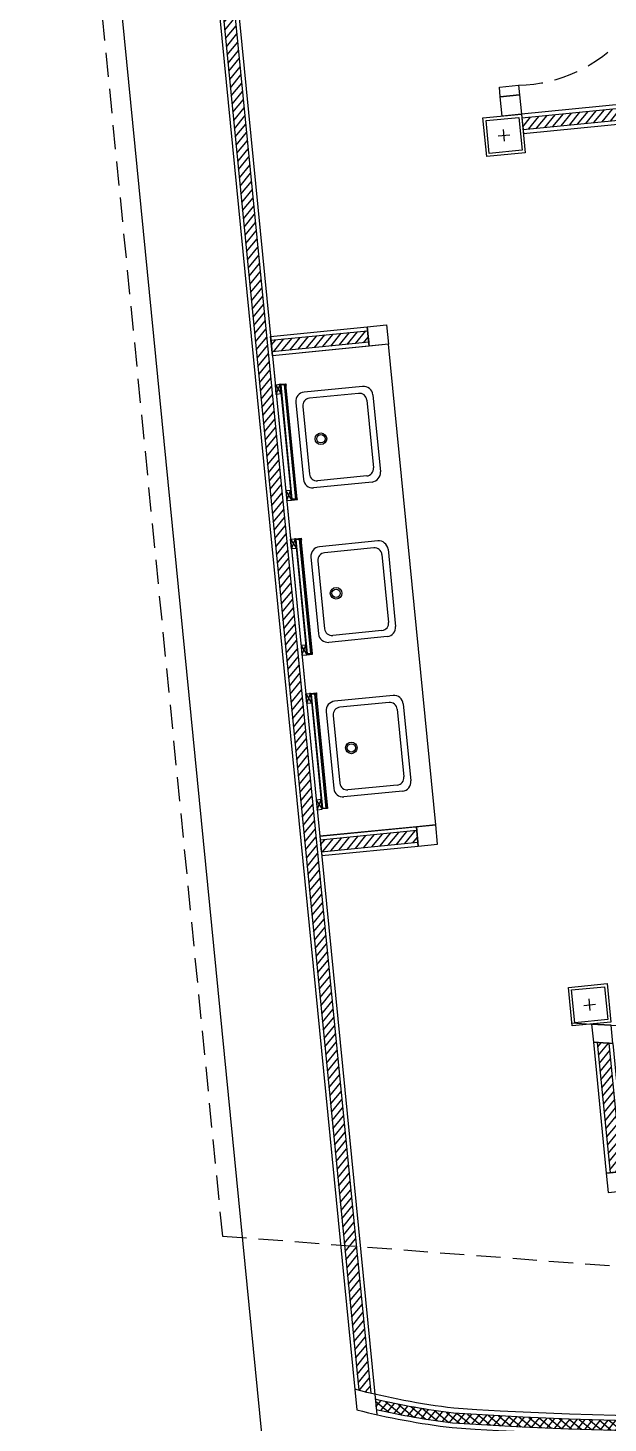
# Model space of a CAD drawing. Header units: millimetres. Extents: x -244126 to 368105, y -173968 to 259060.
# Drawn here: x -165939.47 to -165933.03, y 87847.24 to 87862.74 of the extents above; entities that cross this region are included whole.
import ezdxf
from ezdxf.xclip import XClip

# ---------------------------------------------------------------- set-up
doc = ezdxf.new("R2010")
doc.units = ezdxf.units.MM
doc.header["$MEASUREMENT"] = 0
doc.header["$XCLIPFRAME"] = 0
doc.linetypes.add('DASHED2', pattern=[0.375, 0.25, -0.125])
for name, color, linetype in [('A02-COLUMN', 4, 'Continuous'), ('A02-COLUMN HATCH', 250, 'Continuous'), ('A03-WALL', 3, 'Continuous'), ('A03-WALL HATCH', 251, 'Continuous'), ('A04-PLAN', 1, 'Continuous'), ('A04-PLAN 02', 2, 'Continuous'), ('A04-PLAN 03', 3, 'Continuous'), ('A04-PLAN 04-DOOR 01', 2, 'Continuous'), ('A08-WC 01', 2, 'Continuous'), ('COL', 5, 'Continuous'), ('WALL', 2, 'Continuous')]:
    doc.layers.add(name, color=color, linetype=linetype)
pattern_1 = [(224.9997233264712, (168.6927456778185, 19.28895038552582), (0.02121310099967409, -0.0212133058710241), [])]

# ---------------------------------------------------------------- blocks, each defined once
blk = doc.blocks.new('COL20x20')
at = {"layer": 'A02-COLUMN'}
blk.add_lwpolyline([(-0.0999999999999659, 0.1000000000000085), (-0.0999999999999659, -0.1000000000000085), (0.1000000000000227, -0.1000000000000085), (0.1000000000000227, 0.1000000000000085)], close=True, dxfattribs=at)
at = {"layer": 'A02-COLUMN HATCH'}
for p, q in [((0.0300000000000864, 0), (-0.0300000000000864, 0)), ((0, -0.0300000000000651), (0, 0.0300000000000154))]:
    blk.add_line(p, q, dxfattribs=at)
blk.add_lwpolyline([(-0.0849999999999796, 0.0850000000000087), (-0.0849999999999796, -0.0850000000000084), (0.0850000000000364, -0.0850000000000084), (0.0850000000000364, 0.0850000000000087)], close=True, dxfattribs=at)
blk = doc.blocks.new('A$C125C0691-flat-4-flat-7')
at = {"color": 0}
for p, q in [((0.4299463159472507, 0.6197592957817637), (0.7327090118328434, 0.6197593027048409)), ((0.4539751021042289, 0.5861189967883456), (0.7086802272143271, 0.5861190026125218)), ((0.3818887553915373, 0.1728238864707867), (0.3818887462706573, 0.5717017239073225)), ((0.4155290543849328, 0.1968526726277418), (0.4155290463629542, 0.5476729392888284)), ((0.7471262927358224, 0.19685268021016), (0.7471262847138433, 0.5476729468712467)), ((0.7807665928281189, 0.1728238955916659), (0.7807665837072388, 0.5717017330282026)), ((0.4539751118844495, 0.1584066168864675), (0.7086802369945477, 0.1584066227106433)), ((0.4299463272659332, 0.1247663167941475), (0.7327090231515259, 0.1247663237172247))]:
    blk.add_line(p, q, dxfattribs=at)
for radius in [0.02979569388080546, 0.02162590684897171]:
    blk.add_circle((0.6702341754840644, 0.3722628117824165), radius, dxfattribs=at)
for centre, radius, start, end in [((0.4299463170461517, 0.571701725006224), 0.04805757077549268, 90.00000131014531, 180.0000013101453), ((0.4539751029833496, 0.5476729401679497), 0.03844605662039415, 90.00000131014531, 180.0000013101453), ((0.7086802280934479, 0.5476729459921259), 0.03844605662039415, 1.310145330829805e-06, 90.00000131014531), ((0.7327090129317448, 0.5717017319293012), 0.04805757077549268, 1.310145330829805e-06, 90.00000131014531), ((0.4299463261670318, 0.1728238875696873), 0.04805757077549268, 180.0000013101453, 270.0000013101453), ((0.4539751110053287, 0.1968526735068625), 0.03844605662039415, 180.0000013101453, 270.0000013101453), ((0.7086802361154265, 0.1968526793310392), 0.03844605662039415, 270.0000013101453, 1.310145330829805e-06), ((0.7327090220526244, 0.1728238944927654), 0.04805757077549268, 270.0000013101453, 1.310145330829805e-06)]:
    blk.add_arc(centre, radius, start, end, dxfattribs=at)
blk = doc.blocks.new('A$C125C0691-flat-5-flat-7')
at = {"color": 0}
for p, q in [((0.4299463159472507, 0.6197592957817633), (0.7327090118328434, 0.6197593027048409)), ((0.4539751021042289, 0.5861189967883456), (0.7086802272143271, 0.5861190026125218)), ((0.3818887553915373, 0.1728238864707863), (0.3818887462706573, 0.5717017239073225)), ((0.4155290543849328, 0.1968526726277418), (0.4155290463629542, 0.5476729392888284)), ((0.7471262927358224, 0.19685268021016), (0.7471262847138433, 0.5476729468712467)), ((0.7807665928281189, 0.1728238955916663), (0.7807665837072388, 0.5717017330282026)), ((0.4539751118844495, 0.1584066168864671), (0.7086802369945477, 0.1584066227106438)), ((0.4299463272659332, 0.1247663167941475), (0.7327090231515259, 0.1247663237172252))]:
    blk.add_line(p, q, dxfattribs=at)
for radius in [0.02979569388080546, 0.02162590684897171]:
    blk.add_circle((0.6702341754840644, 0.372262811782416), radius, dxfattribs=at)
for centre, radius, start, end in [((0.4299463170461517, 0.5717017250062235), 0.04805757077549268, 90.00000131014531, 180.0000013101453), ((0.4539751029833496, 0.5476729401679497), 0.03844605662039415, 90.00000131014531, 180.0000013101453), ((0.7086802280934479, 0.5476729459921259), 0.03844605662039415, 1.310145305385368e-06, 90.00000131014531), ((0.7327090129317448, 0.5717017319293012), 0.04805757077549268, 1.310145305385368e-06, 90.00000131014531), ((0.4299463261670318, 0.1728238875696877), 0.04805757077549268, 180.0000013101453, 270.0000013101453), ((0.4539751110053287, 0.1968526735068625), 0.03844605662039415, 180.0000013101453, 270.0000013101453), ((0.7086802361154265, 0.1968526793310392), 0.03844605662039415, 270.0000013101453, 1.310145305385368e-06), ((0.7327090220526244, 0.1728238944927649), 0.04805757077549268, 270.0000013101453, 1.310145305385368e-06)]:
    blk.add_arc(centre, radius, start, end, dxfattribs=at)
blk = doc.blocks.new('A$C125C0691-flat-6-flat-13')
at = {"color": 0}
for p, q in [((0.4299463159472507, 0.6197592957817637), (0.7327090118328434, 0.6197593027048409)), ((0.4539751021042289, 0.5861189967883456), (0.7086802272143271, 0.5861190026125218)), ((0.3818887553915373, 0.1728238864707863), (0.3818887462706573, 0.5717017239073225)), ((0.4155290543849328, 0.1968526726277418), (0.4155290463629542, 0.5476729392888284)), ((0.747126292735822, 0.19685268021016), (0.7471262847138433, 0.5476729468712467)), ((0.7807665928281189, 0.1728238955916663), (0.7807665837072388, 0.5717017330282026)), ((0.4539751118844495, 0.1584066168864671), (0.7086802369945477, 0.1584066227106438)), ((0.4299463272659332, 0.1247663167941475), (0.7327090231515259, 0.1247663237172252))]:
    blk.add_line(p, q, dxfattribs=at)
for radius in [0.02979569388080546, 0.02162590684897171]:
    blk.add_circle((0.6702341754840644, 0.372262811782416), radius, dxfattribs=at)
for centre, radius, start, end in [((0.4299463170461517, 0.571701725006224), 0.04805757077549268, 90.00000131014531, 180.0000013101453), ((0.4539751029833496, 0.5476729401679497), 0.03844605662039415, 90.00000131014531, 180.0000013101453), ((0.7086802280934479, 0.5476729459921259), 0.03844605662039415, 1.310145305385368e-06, 90.00000131014531), ((0.7327090129317444, 0.5717017319293012), 0.04805757077549268, 1.310145305385368e-06, 90.00000131014531), ((0.4299463261670318, 0.1728238875696877), 0.04805757077549268, 180.0000013101453, 270.0000013101453), ((0.4539751110053287, 0.1968526735068625), 0.03844605662039415, 180.0000013101453, 270.0000013101453), ((0.7086802361154265, 0.1968526793310392), 0.03844605662039415, 270.0000013101453, 1.310145305385368e-06), ((0.7327090220526244, 0.1728238944927649), 0.04805757077549268, 270.0000013101453, 1.310145305385368e-06)]:
    blk.add_arc(centre, radius, start, end, dxfattribs=at)
blk = doc.blocks.new('box 15x25-flat-1-flat-11')
blk.add_lwpolyline([(0.02500000000509317, 5.716587203608015e-10), (0.02499999886177573, 0.05000000058184506), (-1.143317440721603e-09, 0.05000000001018634), (0, 0), (0.02500000000509317, 5.716587203608015e-10)])
at = {"color": 1}
for points in [[(0, 0), (0.02499999886177573, 0.05000000058184506)], [(-1.143317440721603e-09, 0.05000000001018634), (0.02500000000509317, 5.716587203608015e-10)]]:
    blk.add_lwpolyline(points, dxfattribs=at)
blk = doc.blocks.new('box 15x25-flat-2-flat-11')
blk.add_lwpolyline([(0.02500000000509317, 5.716587203608015e-10), (0.02500000114841061, -0.0499999994385294), (1.143317440721603e-09, -0.05000000001018812), (0, 0), (0.02500000000509317, 5.716587203608015e-10)])
at = {"color": 1}
for points in [[(0, 0), (0.02500000114841061, -0.0499999994385294)], [(1.143317440721603e-09, -0.05000000001018812), (0.02500000000509317, 5.716587203608015e-10)]]:
    blk.add_lwpolyline(points, dxfattribs=at)
blk = doc.blocks.new('A$Cb154329e')
at = {"layer": 'A03-WALL HATCH'}
h = blk.add_hatch(dxfattribs=at)
h.set_pattern_fill('ANSI37', color=256, scale=0.25)
h.set_pattern_definition([(45, (-81.79331738757901, -52.23515354446135), (-0.02209708691207961, 0.02209708691207961), []), (135, (-81.79331738757901, -52.23515354446135), (-0.02209708691207961, -0.02209708691207961), [])])
edge = h.paths.add_edge_path()
edge.add_line((3.601422268157803, 20.38447782640741), (3.601422268157803, 20.33173486830484))
edge.add_arc((4.840720099562184, 16.66755307483818), 3.868085744977237, 102.6333959402944, 108.6865408299708, ccw=False)
edge.add_arc((6.298587625432919, 10.35082086094668), 10.35082086116822, 80.08640248537819, 102.86049336666161, ccw=False)
edge.add_line((8.080614785896614, 20.54708839859814), (8.090794151881711, 20.5960414018482))
edge.add_arc((6.298529812196315, 10.35092001187879), 10.40070784891666, 80.07718343583129, 102.8566373987612)
edge.add_arc((4.840716415132222, 16.66755476409718), 3.918082060633576, 102.6265123780955, 108.4393853091522)
edge = h.paths.add_edge_path()
edge.add_line((3.601422268157803, 10.46756197084692), (3.601422268157803, 10.41753292853382))
edge.add_arc((3.179202320946227, 22.15444325125357), 11.74450227159026, 272.0602520603035, 294.1856727184093)
edge.add_arc((7.789229156528546, 12.01763824463599), 0.6110237422024548, 289.2686223254899, 449.1606817564883)
edge.add_arc((7.296348391860008, 32.89186298618662), 20.26947967250379, 260.6269633181911, 271.41867237346764, ccw=False)
edge.add_arc((4.84072009956207, 16.66755307483861), 3.868085744976845, 251.313459170029, 257.3742546537896, ccw=False)
edge.add_line((3.601422268157803, 13.00337128137233), (3.601422268157801, 12.9506317017881))
edge.add_arc((4.840716415132205, 16.66755476409805), 3.918082060633319, 251.5606146908468, 257.3963009305775)
edge.add_arc((7.296348392584618, 32.8918629862462), 20.319479672598, 260.6231975085266, 271.4158328746904)
edge.add_arc((7.789229156564104, 12.01763824462109), 0.5610237421615187, -71.20522543694437, 89.06225814868708, ccw=False)
edge.add_arc((3.178763680429061, 22.15361272242526), 11.69369156640645, 272.0713586438231, 294.18765741694114, ccw=False)
h = blk.add_hatch(dxfattribs=at)
h.set_pattern_fill('_USER', color=256, scale=0.02999999999999999, angle=224.9997233264712, pattern_type=0)
h.set_pattern_definition([(224.9997233264712, (0, 0), (0.02121310099967406, -0.02121330587102413), [])])
h.paths.add_polyline_path([(3.581422268157803, 13.79740024271705), (3.521422268157803, 13.80797986155961), (3.521422268157803, 13.05801553169967, 0.004143321550275548), (3.581422268157803, 13.0366472629102)])
h.paths.add_polyline_path([(3.581422268157803, 20.29845888676609, 0.004143321550275529), (3.521422268157803, 20.27709061797662), (3.521422268157803, 13.80797986155961), (3.581422268157803, 13.79740024271705)])
h = blk.add_hatch(dxfattribs=at)
h.set_pattern_fill('_USER', color=256, scale=0.02999999999999999, angle=224.9997233264712, pattern_type=0)
h.set_pattern_definition([(224.9997233264712, (157.0443743348587, 22.88892336015124), (0.02121310099967409, -0.0212133058710241), [])])
h.paths.add_polyline_path([(5.000053976662457, 19.49755393550731), (5.000054266420193, 19.43755393545143), (7.900054507772438, 19.43750187312253), (7.900054218131118, 19.49750187306199)])
h = blk.add_hatch(dxfattribs=at)
h.set_pattern_fill('_USER', color=256, scale=0.02999999999999999, angle=224.9997233264712, pattern_type=0)
h.set_pattern_definition(pattern_1)
h.paths.add_polyline_path([(3.601421881891765, 18.42509264254477), (3.601422171649501, 18.48509264260065), (4.101409743266158, 18.48511900217272), (4.101409453508422, 18.42511900211684)])
h = blk.add_hatch(dxfattribs=at)
h.set_pattern_fill('_USER', color=256, scale=0.02999999999999999, angle=224.9997233264712, pattern_type=0)
h.set_pattern_definition(pattern_1)
h.paths.add_polyline_path([(3.601421881891765, 15.89755525800865), (3.601422171649501, 15.83755525795277), (4.101409743266158, 15.8375288983807), (4.101409453508422, 15.89752889843658)])
h = blk.add_hatch(dxfattribs=at)
h.set_pattern_fill('_USER', color=256, scale=0.02999999999999999, angle=224.9997233264713, pattern_type=0)
h.set_pattern_definition([(224.9997233264713, (34.51097691676114, -0.9253162803361192), (0.02121310099967409, -0.0212133058710241), [])])
h.paths.add_polyline_path([(4.980057013919577, 14.71122182719409), (4.920056989183649, 14.72060563159175), (4.920058762421831, 14.0462081336882), (4.980058762361296, 14.04620842344593)])
at = {"layer": 'A03-WALL', "ltscale": 0.5}
for points in [[(4.9000541215064, 19.51755344797857), (4.900053638615645, 19.6175534480717), (5.000053638592362, 19.61755393096246), (5.000054121483117, 19.51755393086933)], [(4.900000000023283, 14.81755337386858), (4.899999547051266, 14.72374237456825), (4.999999471474439, 14.70810274791438), (4.999999927356839, 14.80250397336204)], [(4.900058762403205, 14.04620900284499), (4.90005827951245, 13.94620900286827), (5.000058279489167, 13.94620851997752), (5.000058762379922, 14.04620851995423)]]:
    blk.add_lwpolyline(points, close=True, dxfattribs=at)
at = {"layer": 'A03-WALL'}
for points in [[(5.00005388003774, 19.51755205134396), (5.000054362928495, 19.41755581961479), (7.900054604397155, 19.4175018731039), (7.9000541215064, 19.51750187308062)], [(3.601421785383463, 18.40509452670813), (3.601422268157803, 18.50509075832088), (4.10140983977446, 18.50511900219135), (4.101409356883705, 18.40511900221463)], [(4.20155438194608, 18.40511900221463), (4.10140983977446, 18.40511900221463), (4.10140983977446, 18.50511900219135), (4.20155438194608, 18.50511900219135)], [(3.601421785383463, 15.91755337384529), (3.601422268157803, 15.81755714223254), (4.10140983977446, 15.81752889836207), (4.101409356883705, 15.91752889833879)], [(4.20155438194608, 15.91752889833879), (4.10140983977446, 15.91752889833879), (4.10140983977446, 15.81752889836207), (4.20155438194608, 15.81752889836207)], [(5.00005528179463, 14.7080941646127), (4.900058762403205, 14.72373328765389), (4.900058762403205, 14.04620803706348), (5.000058762379922, 14.04620851995423)]]:
    blk.add_lwpolyline(points, close=True, dxfattribs=at)
for points in [[(4.80000000002326, 14.8333292020057, 0.05007540358107722), (7.999925320851617, 14.64506500714924)], [(3.5014222681578, 10.3895252397429, 0.09898267095863886), (8, 11.41755337384529, 0.8380031923200583), (7.798048130935058, 12.65360084280837, -0.04711978440607178), (4, 12.91755337384529, -0.03386797595400726), (3.501422268157802, 13.06538853638757, -0.03386797595400726)], [(3.501422268157803, 12.95889094468616, 0.03169926584625852), (3.980999387800694, 12.81933663482778, 0.04712885989326017), (7.798509158543311, 12.55358165001962, -0.8414991650303832), (7.960958383860998, 11.50986809516326, -0.09897678687315725), (3.501422268157801, 10.489530971855)]]:
    blk.add_lwpolyline(points, format="xyb", dxfattribs=at)
at = {"layer": 'A03-WALL HATCH'}
for p, q in [((3.521422268157803, 20.27709061797662), (3.521422268157803, 13.05801553169967)), ((3.581422268157803, 20.29845888676609), (3.581422268157803, 13.0366472629102))]:
    blk.add_line(p, q, dxfattribs=at)
for points in [[(5.000053976662457, 19.49755393550731), (5.000054266420193, 19.43755393545143), (7.900054507772438, 19.43750187312253), (7.900054218131118, 19.49750187306199)], [(3.601421881891765, 18.42509264254477), (3.601422171649501, 18.48509264260065), (4.101409743266158, 18.48511900217272), (4.101409453508422, 18.42511900211684)], [(3.601421881891765, 15.89755525800865), (3.601422171649501, 15.83755525795277), (4.101409743266158, 15.8375288983807), (4.101409453508422, 15.89752889843658)], [(4.980057013919577, 14.71122182719409), (4.920056989183649, 14.72060563159175), (4.920058762421831, 14.0462081336882), (4.980058762361296, 14.04620842344593)]]:
    blk.add_lwpolyline(points, close=True, dxfattribs=at)
for points in [[(3.601422268157799, 10.41753292853382, 0.09684140209760585), (7.990865449537523, 11.44084294396453, 0.8382973574327091), (7.798179641831666, 12.6285964284325, -0.04712254641457047), (3.995227191480808, 12.89300289331004, -0.02645137565637384), (3.6014222681578, 13.00337128137233)], [(3.601422268157801, 12.9506317017881, 0.02546848926749146), (3.985766433062963, 12.84388799488079, 0.04712659718400202), (7.798410844290629, 12.57858684821986, -0.8410904525836734), (7.969979425892234, 11.48652904736809, -0.09680122724980487), (3.601422268157802, 10.46756197084692, -0.09680122724980487)]]:
    blk.add_lwpolyline(points, format="xyb", dxfattribs=at)
at = {"layer": 'A04-PLAN', "color": 252, "linetype": 'DASHED2', "ltscale": 0.5}
blk.add_lwpolyline([(8.9000541215064, 21.47552535822615), (2.900000000023283, 20.41755393089261), (2.900000000023283, 13.91755337384529), (8.9000541215064, 12.85958194651175)], close=True, dxfattribs=at)
blk.add_arc((5.05972133227624, 20.40575431694742), 0.7406023599842789, 265.3786503979447, 1.691323953015966, dxfattribs=at)
at = {"layer": 'A04-PLAN 02', "color": 1}
blk.add_lwpolyline([(4.20155438194608, 18.40509452670813), (3.601421785383463, 18.40509452670813), (3.601421785383463, 15.91755337384529), (4.20155438194608, 15.91755337384529)], close=True, dxfattribs=at)
at = {"layer": 'A04-PLAN 04-DOOR 01'}
blk.add_lwpolyline([(5.000050748814829, 19.66755971044768), (5.000053638592362, 19.61755971063394), (4.900053638732061, 19.61755393096246), (4.900050748954527, 19.66755393077619), (5.000050748814829, 19.66755971044768)], dxfattribs=at)
at = {"layer": 'A08-WC 01', "color": 1}
for p, q in [((3.626431271043584, 18.22978268226143), (3.626435671891995, 17.6797826649854)), ((3.626431271043584, 17.42978268233128), (3.626435671891995, 16.87978266493883)), ((3.626431271043584, 16.62978268228471), (3.626435671891995, 16.07978266500868))]:
    blk.add_line(p, q, dxfattribs=at)
for points in [[(3.626431155210339, 18.25478268228471), (3.621431155205682, 18.25478265911806)], [(3.626431164523565, 18.25278268230613), (3.626431164523565, 18.25278268230613), (3.626431155210339, 18.25478268228471), (3.656431155238279, 18.25478282128461), (3.656431201571577, 18.24478282127529), (3.654431201592997, 18.24478281196207), (3.65443116445651, 18.2527828119928), (3.628431164502144, 18.25278269150294), (3.628431271022164, 18.22978269157466), (3.626431271043584, 18.22978268226143), (3.626431155210339, 18.25478268228471), (3.656431155238279, 18.25478282128461), (3.656431164435089, 18.25278282130603), (3.656431164435089, 18.25278282130603)], [(3.62643577852843, 17.65678266494069), (3.62643577852843, 17.65678266494069), (3.62643578772524, 17.65478266496211), (3.65643578775318, 17.65478280396201), (3.656435741419882, 17.66478280397132), (3.654435741441302, 17.66478279465809), (3.654435778461375, 17.65678279474378), (3.62843577850701, 17.65678267425392), (3.62843567198699, 17.67978267418221), (3.626435671891995, 17.6797826649854), (3.62643578772524, 17.65478266496211), (3.65643578775318, 17.65478280396201), (3.65643577855637, 17.65678280394059), (3.65643577855637, 17.65678280394059)], [(3.626431155210339, 17.45478268223815), (3.621431155205682, 17.4547826590715)], [(3.626431164523565, 17.45278268225957), (3.626431164523565, 17.45278268225957), (3.626431155210339, 17.45478268223815), (3.656431155238279, 17.45478282123804), (3.656431201571577, 17.44478282122873), (3.654431201592997, 17.44478281203192), (3.65443116445651, 17.45278281206265), (3.628431164502144, 17.45278269157279), (3.628431271022164, 17.42978269152809), (3.626431271043584, 17.42978268233128), (3.626431155210339, 17.45478268223815), (3.656431155238279, 17.45478282123804), (3.656431164435089, 17.45278282125946), (3.656431164435089, 17.45278282125946)], [(3.62643577852843, 16.85678266501054), (3.62643577852843, 16.85678266501054), (3.62643578772524, 16.85478266491555), (3.65643578775318, 16.85478280391544), (3.656435741419882, 16.86478280392475), (3.654435741441302, 16.86478279472794), (3.654435778461375, 16.85678279469721), (3.62843577850701, 16.85678267420735), (3.62843567198699, 16.87978267425206), (3.626435671891995, 16.87978266493883), (3.62643578772524, 16.85478266491555), (3.65643578775318, 16.85478280391544), (3.65643577855637, 16.85678280401044), (3.65643577855637, 16.85678280401044)], [(3.626431155210339, 16.654782682308), (3.621431155205682, 16.65478265914135)], [(3.626431164523565, 16.65278268232942), (3.626431164523565, 16.65278268232942), (3.626431155210339, 16.654782682308), (3.656431155238279, 16.65478282130789), (3.656431201571577, 16.64478282129858), (3.654431201592997, 16.64478281198535), (3.65443116445651, 16.65278281201608), (3.628431164502144, 16.65278269152623), (3.628431271022164, 16.62978269159794), (3.626431271043584, 16.62978268228471), (3.626431155210339, 16.654782682308), (3.656431155238279, 16.65478282130789), (3.656431164435089, 16.65278282132931), (3.656431164435089, 16.65278282132931)]]:
    blk.add_lwpolyline(points, dxfattribs=at)
for points in [[(3.628431164502144, 18.25278269150294), (3.648431164520771, 18.25278278416954), (3.648435778525636, 17.65678276692051), (3.62843577850701, 17.65678267425392)], [(3.63043117379395, 18.25078270083759), (3.646431173739002, 18.25078277499415), (3.646435769233831, 17.65878275758587), (3.630435769288779, 17.65878268354572)], [(3.648431164520771, 18.25278278416954), (3.65443116445651, 18.2527828119928), (3.654435778461375, 17.65678279474378), (3.648435778525636, 17.65678276692051)], [(3.628431164502144, 17.45278269157279), (3.648431164520771, 17.45278278423939), (3.648435778525636, 16.85678276687395), (3.62843577850701, 16.85678267420735)], [(3.63043117379395, 17.45078270079102), (3.646431173739002, 17.45078277494758), (3.646435769233831, 16.85878275765572), (3.630435769288779, 16.85878268349916)], [(3.648431164520771, 17.45278278423939), (3.65443116445651, 17.45278281206265), (3.654435778461375, 16.85678279469721), (3.648435778525636, 16.85678276687395)], [(3.628431164502144, 16.65278269152623), (3.648431164520771, 16.65278278419282), (3.648435778525636, 16.0567827669438), (3.62843577850701, 16.0567826742772)], [(3.63043117379395, 16.65078270086087), (3.646431173739002, 16.65078277490102), (3.646435769233831, 16.05878275760915), (3.630435769288779, 16.05878268345259)], [(3.648431164520771, 16.65278278419282), (3.65443116445651, 16.65278281201608), (3.654435778461375, 16.05678279465064), (3.648435778525636, 16.0567827669438)]]:
    blk.add_lwpolyline(points, close=True, dxfattribs=at)
at = {"layer": 'WALL', "color": 1}
blk.add_line((3.00142226835419, 22.13398314784157), (3.00142226835419, 7.22509693023914), dxfattribs=at)
at = {"layer": 'WALL'}
for p, q in [((3.601422268157803, 20.41082153978491), (3.601422268157803, 12.92428798829794)), ((3.501422268157803, 20.3762185833967), (3.501422268157803, 12.95889094468616))]:
    blk.add_line(p, q, dxfattribs=at)
at = {"layer": 'A04-PLAN 03', "xscale": -1, "rotation": 180.0002779836743}
for name, p in [('box 15x25-flat-1-flat-11', (3.601431150297612, 18.25478256249335)), ('box 15x25-flat-2-flat-11', (3.601435787818373, 17.65478254912887)), ('box 15x25-flat-1-flat-11', (3.601431150297612, 17.4547825625632)), ('box 15x25-flat-2-flat-11', (3.601435787818373, 16.85478254919872)), ('box 15x25-flat-1-flat-11', (3.601431150297612, 16.65478256251663)), ('box 15x25-flat-2-flat-11', (3.601435787818373, 16.05478254915215))]:
    blk.add_blockref(name, p, dxfattribs=at)
at = {"layer": 'A08-WC 01', "rotation": 180.0002779836742}
for name, p in [('A$C125C0691-flat-4-flat-7', (4.47795203114485, 18.32704854116309)), ('A$C125C0691-flat-5-flat-7', (4.477956418256253, 17.52704854111653)), ('A$C125C0691-flat-6-flat-13', (4.477960805367657, 16.72704854118638))]:
    blk.add_blockref(name, p, dxfattribs=at)
at = {"layer": 'COL', "xscale": -1, "rotation": 359.9999999999997}
for p in [(4.9000541215064, 19.41755393089261), (4.900000000023283, 14.91755337384529)]:
    blk.add_blockref('COL20x20', p, dxfattribs=at)
blk = doc.blocks.new('G$CE2FEF259')
at = {"layer": 'WALL', "color": 8}
blk.add_line((2336.02852151636, 936.7453800971853), (2337.982985282666, 916.8989962680498), dxfattribs=at)
at = {"layer": 'WALL', "color": 8, "rotation": 5.624329713739069}
blk.add_blockref('A$Cb154329e', (2335.50810046785, 911.4048977327766), dxfattribs=at)

msp = doc.modelspace()

# ---------------------------------------------------------------- block references
at = {"layer": 'WALL'}
ref = msp.add_blockref('G$CE2FEF259', (-170976.4656206129, 85853.65289265019), dxfattribs=dict(at, xscale=2.15622, yscale=2.15622, zscale=2.15622))
XClip(ref).set_block_clipping_path([(229.89170362055302, 427.7812507301569), (2596.170375071466, 1370.8402830809355)])

doc.saveas('drawing.dxf')
